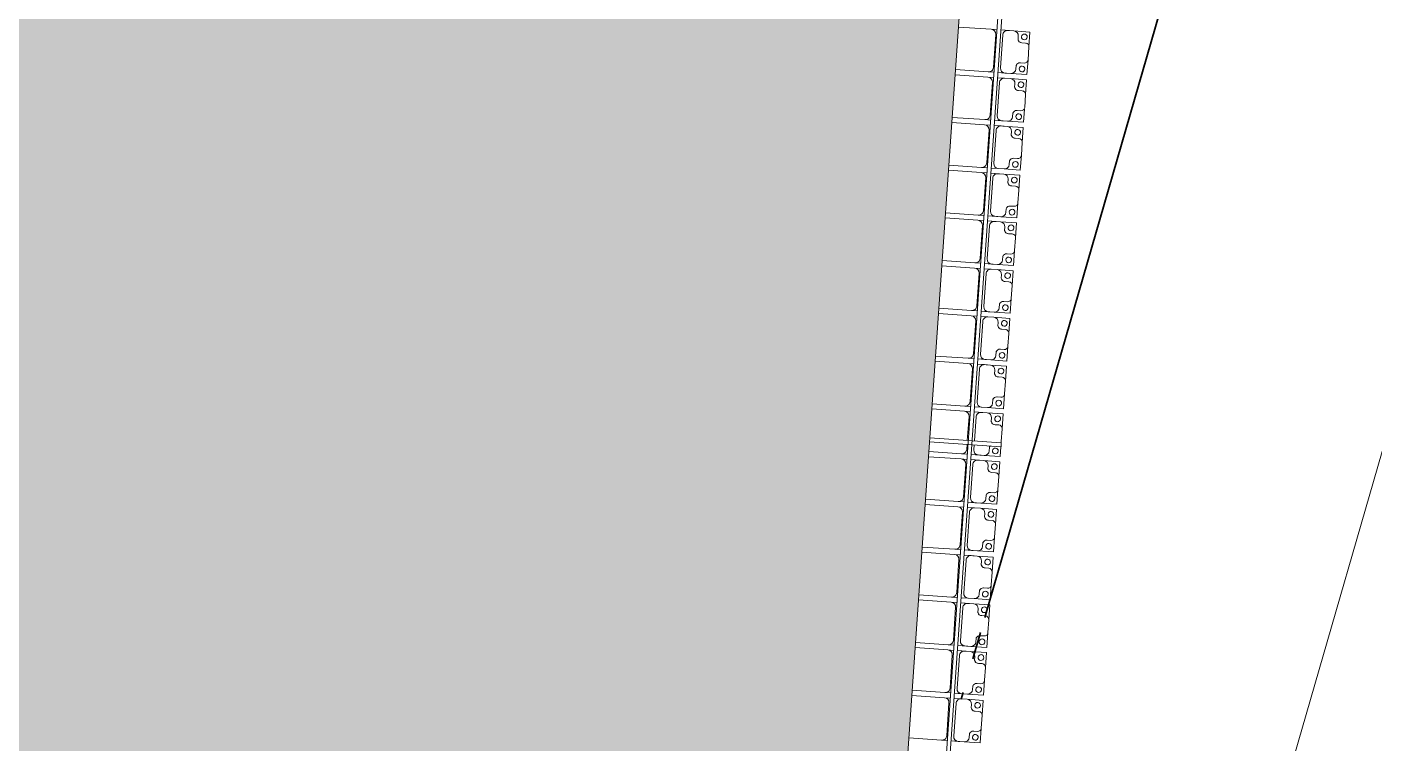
# Model space of a CAD drawing. Header units: millimetres. Extents: x -861324 to 439029, y -308065 to 694685.
# Drawn here: x 110607 to 124682, y 165141 to 172623 of the extents above; entities that cross this region are included whole.
import ezdxf

# ---------------------------------------------------------------- set-up
doc = ezdxf.new("R2010")
doc.units = ezdxf.units.MM
for name, color, linetype, lineweight in [('A-DETL-GENF', 92, 'Continuous', 9), ('A-DETL-THIN', 151, 'Continuous', 9), ('A-GENM', 13, 'Continuous', 9), ('C-TOPO-MAJR', 7, 'Continuous', 35), ('C-TOPO-MINR', 7, 'Continuous', 9), ('S-BEAM', 12, 'Continuous', 9)]:
    doc.layers.add(name, color=color, linetype=linetype, lineweight=lineweight)

# ---------------------------------------------------------------- blocks, each defined once
blk = doc.blocks.new('Dai phaodi lai - DẢI PHAO ĐI LẠI-38152-BỐ TRÍ BÈ PIN HỒ BẢN MÒNG')
at = {"layer": 'A-GENM', "color": 7}
for p, q in [((13277, 748), (13433, 748)), ((13277, 579), (13277, 748)), ((13277, 748), (13277, 579)), ((13433, 748), (13277, 748)), ((13395, 710), (13395, 671)), ((13567, 748), (13433, 748)), ((13567, 748), (13723, 748)), ((13723, 748), (13567, 748)), ((13605, 671), (13605, 710)), ((13605, 671), (13605, 710)), ((13605, 710), (13605, 671)), ((13723, 748), (13723, 579)), ((13723, 579), (13723, 748)), ((13777, 748), (13933, 748)), ((13777, 579), (13777, 748)), ((13777, 748), (13777, 579)), ((13933, 748), (13777, 748)), ((13895, 710), (13895, 671)), ((14067, 748), (13933, 748)), ((14084, 748), (14223, 748)), ((14223, 748), (14084, 748)), ((14105, 671), (14105, 710)), ((14105, 671), (14105, 710)), ((14105, 710), (14105, 671)), ((14223, 748), (14223, 579)), ((14223, 579), (14223, 748)), ((14277, 748), (14433, 748)), ((14277, 579), (14277, 748)), ((14277, 748), (14277, 579)), ((14433, 748), (14277, 748)), ((14395, 710), (14395, 671)), ((14567, 748), (14433, 748)), ((14567, 748), (14723, 748)), ((14723, 748), (14567, 748)), ((14605, 671), (14605, 710)), ((14605, 671), (14605, 710)), ((14605, 710), (14605, 671)), ((14723, 748), (14723, 579)), ((14723, 579), (14723, 748)), ((14777, 748), (14933, 748)), ((14777, 579), (14777, 748)), ((14777, 748), (14777, 579)), ((14933, 748), (14777, 748)), ((14895, 710), (14895, 671)), ((15067, 748), (14933, 748)), ((15067, 748), (15223, 748)), ((15223, 748), (15067, 748)), ((15105, 671), (15105, 710)), ((15105, 671), (15105, 710)), ((15105, 710), (15105, 671)), ((15223, 748), (15223, 579)), ((15223, 579), (15223, 748)), ((15277, 748), (15433, 748)), ((15277, 579), (15277, 748)), ((15277, 748), (15277, 579)), ((15433, 748), (15277, 748)), ((15395, 710), (15395, 671)), ((15567, 748), (15433, 748)), ((15567, 748), (15723, 748)), ((15723, 748), (15567, 748)), ((15605, 671), (15605, 710)), ((15605, 671), (15605, 710)), ((15605, 710), (15605, 671)), ((15723, 748), (15723, 579)), ((15723, 579), (15723, 748)), ((15777, 748), (15933, 748)), ((15777, 579), (15777, 748)), ((15777, 748), (15777, 579)), ((15933, 748), (15777, 748)), ((15895, 710), (15895, 671)), ((16067, 748), (15933, 748)), ((16067, 748), (16223, 748)), ((16223, 748), (16067, 748)), ((16105, 671), (16105, 710)), ((16105, 671), (16105, 710)), ((16105, 710), (16105, 671)), ((16223, 748), (16223, 579)), ((16223, 579), (16223, 748)), ((16277, 748), (16433, 748)), ((16277, 579), (16277, 748)), ((16277, 748), (16277, 579)), ((16433, 748), (16277, 748)), ((16395, 710), (16395, 671)), ((16567, 748), (16433, 748)), ((16567, 748), (16723, 748)), ((16723, 748), (16567, 748)), ((16605, 671), (16605, 710)), ((16605, 671), (16605, 710)), ((16605, 710), (16605, 671)), ((16723, 748), (16723, 579)), ((16723, 579), (16723, 748)), ((16777, 748), (16933, 748)), ((16777, 579), (16777, 748)), ((16777, 748), (16777, 579)), ((16933, 748), (16777, 748)), ((16895, 710), (16895, 671)), ((17067, 748), (16933, 748)), ((17067, 748), (17223, 748)), ((17223, 748), (17067, 748)), ((17105, 671), (17105, 710)), ((17105, 671), (17105, 710)), ((17105, 710), (17105, 671)), ((17223, 748), (17223, 579)), ((17223, 579), (17223, 748)), ((17277, 748), (17433, 748)), ((17277, 579), (17277, 748)), ((17277, 748), (17277, 579)), ((17433, 748), (17277, 748)), ((17395, 710), (17395, 671)), ((17567, 748), (17433, 748)), ((17620, 748), (17723, 748)), ((17723, 748), (17620, 748)), ((17723, 748), (17723, 579)), ((17723, 579), (17723, 748)), ((17777, 748), (17933, 748)), ((17777, 579), (17777, 748)), ((17777, 748), (17777, 579)), ((17933, 748), (17777, 748)), ((17895, 710), (17895, 671)), ((18067, 748), (17933, 748)), ((18067, 748), (18223, 748)), ((18223, 748), (18067, 748)), ((18105, 671), (18105, 710)), ((18105, 671), (18105, 710)), ((18105, 710), (18105, 671)), ((18223, 748), (18223, 579)), ((18223, 579), (18223, 748)), ((18277, 748), (18433, 748)), ((18277, 579), (18277, 748)), ((18277, 748), (18277, 579)), ((18433, 748), (18277, 748)), ((18395, 710), (18395, 671)), ((18567, 748), (18433, 748)), ((18567, 748), (18723, 748)), ((18723, 748), (18567, 748)), ((18605, 671), (18605, 710)), ((18605, 671), (18605, 710)), ((18605, 710), (18605, 671)), ((18723, 748), (18723, 579)), ((18723, 579), (18723, 748)), ((18777, 748), (18933, 748)), ((18777, 579), (18777, 748)), ((18777, 748), (18777, 579)), ((18933, 748), (18777, 748)), ((18895, 710), (18895, 671)), ((19067, 748), (18933, 748)), ((19067, 748), (19223, 748)), ((19223, 748), (19067, 748)), ((19105, 671), (19105, 710)), ((19105, 671), (19105, 710)), ((19105, 710), (19105, 671)), ((19223, 748), (19223, 579)), ((19223, 579), (19223, 748)), ((19277, 748), (19433, 748)), ((19277, 579), (19277, 748)), ((19277, 748), (19277, 579)), ((19433, 748), (19277, 748)), ((19395, 710), (19395, 671)), ((19567, 748), (19433, 748)), ((19567, 748), (19723, 748)), ((19723, 748), (19567, 748)), ((19605, 671), (19605, 710)), ((19605, 671), (19605, 710)), ((19605, 710), (19605, 671)), ((19723, 748), (19723, 579)), ((19723, 579), (19723, 748)), ((19777, 748), (19933, 748)), ((19777, 579), (19777, 748)), ((19777, 748), (19777, 579)), ((19933, 748), (19777, 748)), ((19895, 710), (19895, 671)), ((20067, 748), (19933, 748)), ((20067, 748), (20223, 748)), ((20223, 748), (20067, 748)), ((20105, 671), (20105, 710)), ((20105, 671), (20105, 710)), ((20105, 710), (20105, 671)), ((20223, 748), (20223, 579)), ((20223, 579), (20223, 748)), ((20277, 748), (20433, 748)), ((20277, 579), (20277, 748)), ((20277, 748), (20277, 579)), ((20433, 748), (20277, 748)), ((20395, 710), (20395, 671)), ((20567, 748), (20433, 748)), ((20567, 748), (20723, 748)), ((20723, 748), (20567, 748)), ((20605, 671), (20605, 710)), ((20605, 671), (20605, 710)), ((20605, 710), (20605, 671)), ((20723, 748), (20723, 579)), ((20723, 579), (20723, 748)), ((13277, 579), (13277, 517)), ((13364, 629), (13327, 629)), ((13364, 629), (13327, 629)), ((13327, 629), (13364, 629)), ((13673, 629), (13636, 629)), ((13673, 629), (13636, 629)), ((13636, 629), (13673, 629)), ((13723, 517), (13723, 579)), ((13777, 579), (13777, 517)), ((13864, 629), (13827, 629)), ((13864, 629), (13827, 629)), ((13827, 629), (13864, 629)), ((14173, 629), (14136, 629)), ((14173, 629), (14136, 629)), ((14136, 629), (14173, 629)), ((14223, 517), (14223, 579)), ((14277, 579), (14277, 517)), ((14364, 629), (14327, 629)), ((14364, 629), (14327, 629)), ((14327, 629), (14364, 629)), ((14673, 629), (14636, 629)), ((14673, 629), (14636, 629)), ((14636, 629), (14673, 629)), ((14723, 517), (14723, 579)), ((14777, 579), (14777, 517)), ((14864, 629), (14827, 629)), ((14864, 629), (14827, 629)), ((14827, 629), (14864, 629)), ((15173, 629), (15136, 629)), ((15173, 629), (15136, 629)), ((15136, 629), (15173, 629)), ((15223, 517), (15223, 579)), ((15277, 579), (15277, 517)), ((15364, 629), (15327, 629)), ((15364, 629), (15327, 629)), ((15327, 629), (15364, 629)), ((15673, 629), (15636, 629)), ((15673, 629), (15636, 629)), ((15636, 629), (15673, 629)), ((15723, 517), (15723, 579)), ((15777, 579), (15777, 517)), ((15864, 629), (15827, 629)), ((15864, 629), (15827, 629)), ((15827, 629), (15864, 629)), ((16173, 629), (16136, 629)), ((16173, 629), (16136, 629)), ((16136, 629), (16173, 629)), ((16223, 517), (16223, 579)), ((16277, 579), (16277, 517)), ((16364, 629), (16327, 629)), ((16364, 629), (16327, 629)), ((16327, 629), (16364, 629)), ((16673, 629), (16636, 629)), ((16673, 629), (16636, 629)), ((16636, 629), (16673, 629)), ((16723, 517), (16723, 579)), ((16777, 579), (16777, 517)), ((16864, 629), (16827, 629)), ((16864, 629), (16827, 629)), ((16827, 629), (16864, 629)), ((17173, 629), (17136, 629)), ((17173, 629), (17136, 629)), ((17136, 629), (17173, 629)), ((17223, 517), (17223, 579)), ((17277, 579), (17277, 517)), ((17364, 629), (17327, 629)), ((17364, 629), (17327, 629)), ((17327, 629), (17364, 629)), ((17673, 629), (17636, 629)), ((17673, 629), (17636, 629)), ((17636, 629), (17673, 629)), ((17723, 517), (17723, 579)), ((17777, 579), (17777, 517)), ((17864, 629), (17827, 629)), ((17864, 629), (17827, 629)), ((17827, 629), (17864, 629)), ((18173, 629), (18136, 629)), ((18173, 629), (18136, 629)), ((18136, 629), (18173, 629)), ((18223, 517), (18223, 579)), ((18277, 579), (18277, 517)), ((18364, 629), (18327, 629)), ((18364, 629), (18327, 629)), ((18327, 629), (18364, 629)), ((18673, 629), (18636, 629)), ((18673, 629), (18636, 629)), ((18636, 629), (18673, 629)), ((18723, 517), (18723, 579)), ((18777, 579), (18777, 517)), ((18864, 629), (18827, 629)), ((18864, 629), (18827, 629)), ((18827, 629), (18864, 629)), ((19173, 629), (19136, 629)), ((19173, 629), (19136, 629)), ((19136, 629), (19173, 629)), ((19223, 517), (19223, 579)), ((19277, 579), (19277, 517)), ((19364, 629), (19327, 629)), ((19364, 629), (19327, 629)), ((19327, 629), (19364, 629)), ((19673, 629), (19636, 629)), ((19673, 629), (19636, 629)), ((19636, 629), (19673, 629)), ((19723, 517), (19723, 579)), ((19777, 579), (19777, 517)), ((19864, 629), (19827, 629)), ((19864, 629), (19827, 629)), ((19827, 629), (19864, 629)), ((20173, 629), (20136, 629)), ((20173, 629), (20136, 629)), ((20136, 629), (20173, 629)), ((20223, 517), (20223, 579)), ((20277, 579), (20277, 517)), ((20364, 629), (20327, 629)), ((20364, 629), (20327, 629)), ((20327, 629), (20364, 629)), ((20673, 629), (20636, 629)), ((20673, 629), (20636, 629)), ((20636, 629), (20673, 629)), ((20723, 517), (20723, 579)), ((13277, 443), (13277, 517)), ((13327, 467), (13673, 467)), ((13723, 517), (13723, 443)), ((13777, 443), (13777, 517)), ((13827, 467), (14173, 467)), ((14223, 517), (14223, 443)), ((14277, 443), (14277, 517)), ((14327, 467), (14673, 467)), ((14723, 517), (14723, 443)), ((14777, 443), (14777, 517)), ((14827, 467), (15173, 467)), ((15223, 517), (15223, 443)), ((15277, 443), (15277, 517)), ((15327, 467), (15673, 467)), ((15723, 517), (15723, 443)), ((15777, 443), (15777, 517)), ((15827, 467), (16173, 467)), ((16223, 517), (16223, 443)), ((16277, 443), (16277, 517)), ((16327, 467), (16673, 467)), ((16723, 517), (16723, 443)), ((16777, 443), (16777, 517)), ((16827, 467), (17173, 467)), ((17223, 517), (17223, 443)), ((17277, 443), (17277, 517)), ((17327, 467), (17580, 467)), ((17620, 467), (17673, 467)), ((17723, 517), (17723, 443)), ((17777, 443), (17777, 517)), ((17827, 467), (18173, 467)), ((18223, 517), (18223, 443)), ((18277, 443), (18277, 517)), ((18327, 467), (18673, 467)), ((18723, 517), (18723, 443)), ((18777, 443), (18777, 517)), ((18827, 467), (19173, 467)), ((19223, 517), (19223, 443)), ((19277, 443), (19277, 517)), ((19327, 467), (19673, 467)), ((19723, 517), (19723, 443)), ((19777, 443), (19777, 517)), ((19827, 467), (20173, 467)), ((20223, 517), (20223, 443)), ((20277, 443), (20277, 517)), ((20327, 467), (20673, 467)), ((20723, 517), (20723, 443)), ((13277, 343), (13277, 403)), ((13277, 343), (13277, 0)), ((13673, 393), (13327, 393)), ((13723, 403), (13723, 343)), ((13723, 0), (13723, 343)), ((13777, 343), (13777, 403)), ((13777, 343), (13777, 0)), ((14173, 393), (13827, 393)), ((14223, 403), (14223, 343)), ((14223, 0), (14223, 343)), ((14277, 343), (14277, 403)), ((14277, 343), (14277, 0)), ((14673, 393), (14327, 393)), ((14723, 403), (14723, 343)), ((14723, 0), (14723, 343)), ((14777, 343), (14777, 403)), ((14777, 343), (14777, 0)), ((15173, 393), (14827, 393)), ((15223, 403), (15223, 343)), ((15223, 0), (15223, 343)), ((15277, 343), (15277, 403)), ((15277, 343), (15277, 0)), ((15673, 393), (15327, 393)), ((15723, 403), (15723, 343)), ((15723, 0), (15723, 343)), ((15777, 343), (15777, 403)), ((15777, 343), (15777, 0)), ((16173, 393), (15827, 393)), ((16223, 403), (16223, 343)), ((16223, 0), (16223, 343)), ((16277, 343), (16277, 403)), ((16277, 343), (16277, 0)), ((16673, 393), (16327, 393)), ((16723, 403), (16723, 343)), ((16723, 0), (16723, 343)), ((16777, 343), (16777, 403)), ((16777, 343), (16777, 0)), ((17173, 393), (16827, 393)), ((17223, 403), (17223, 343)), ((17223, 0), (17223, 343)), ((17277, 343), (17277, 403)), ((17277, 343), (17277, 0)), ((17580, 393), (17327, 393)), ((17673, 393), (17620, 393)), ((17723, 403), (17723, 343)), ((17723, 0), (17723, 343)), ((17777, 343), (17777, 403)), ((17777, 343), (17777, 0)), ((18173, 393), (17827, 393)), ((18223, 403), (18223, 343)), ((18223, 0), (18223, 343)), ((18277, 343), (18277, 403)), ((18277, 343), (18277, 0)), ((18673, 393), (18327, 393)), ((18723, 403), (18723, 343)), ((18723, 0), (18723, 343)), ((18777, 343), (18777, 403)), ((18777, 343), (18777, 0)), ((19173, 393), (18827, 393)), ((19223, 403), (19223, 343)), ((19223, 0), (19223, 343)), ((19277, 343), (19277, 403)), ((19277, 343), (19277, 0)), ((19673, 393), (19327, 393)), ((19723, 403), (19723, 343)), ((19723, 0), (19723, 343)), ((19777, 343), (19777, 403)), ((19777, 343), (19777, 0)), ((20173, 393), (19827, 393)), ((20223, 403), (20223, 343)), ((20223, 0), (20223, 343)), ((20277, 343), (20277, 403)), ((20277, 343), (20277, 0)), ((20673, 393), (20327, 393)), ((20723, 403), (20723, 343)), ((20723, 0), (20723, 343))]:
    blk.add_line(p, q, dxfattribs=at)
at = {"layer": 'A-GENM', "color": 9}
for p, q in [((13605, 710), (13605, 671)), ((14105, 710), (14105, 671)), ((14605, 710), (14605, 671)), ((15105, 710), (15105, 671)), ((15605, 710), (15605, 671)), ((16105, 710), (16105, 671)), ((16605, 710), (16605, 671)), ((17105, 710), (17105, 671)), ((18105, 710), (18105, 671)), ((18605, 710), (18605, 671)), ((19105, 710), (19105, 671)), ((19605, 710), (19605, 671)), ((20105, 710), (20105, 671)), ((20605, 710), (20605, 671)), ((13277, 443), (13277, 579)), ((13327, 629), (13364, 629)), ((13636, 629), (13673, 629)), ((13723, 579), (13723, 443)), ((13777, 443), (13777, 579)), ((13827, 629), (13864, 629)), ((14136, 629), (14173, 629)), ((14223, 579), (14223, 443)), ((14277, 443), (14277, 579)), ((14327, 629), (14364, 629)), ((14636, 629), (14673, 629)), ((14723, 579), (14723, 443)), ((14777, 443), (14777, 579)), ((14827, 629), (14864, 629)), ((15136, 629), (15173, 629)), ((15223, 579), (15223, 443)), ((15277, 443), (15277, 579)), ((15327, 629), (15364, 629)), ((15636, 629), (15673, 629)), ((15723, 579), (15723, 443)), ((15777, 443), (15777, 579)), ((15827, 629), (15864, 629)), ((16136, 629), (16173, 629)), ((16223, 579), (16223, 443)), ((16277, 443), (16277, 579)), ((16327, 629), (16364, 629)), ((16636, 629), (16673, 629)), ((16723, 579), (16723, 443)), ((16777, 443), (16777, 579)), ((16827, 629), (16864, 629)), ((17136, 629), (17173, 629)), ((17223, 579), (17223, 443)), ((17277, 443), (17277, 579)), ((17327, 629), (17364, 629)), ((17636, 629), (17673, 629)), ((17723, 579), (17723, 443)), ((17777, 443), (17777, 579)), ((17827, 629), (17864, 629)), ((18136, 629), (18173, 629)), ((18223, 579), (18223, 443)), ((18277, 443), (18277, 579)), ((18327, 629), (18364, 629)), ((18636, 629), (18673, 629)), ((18723, 579), (18723, 443)), ((18777, 443), (18777, 579)), ((18827, 629), (18864, 629)), ((19136, 629), (19173, 629)), ((19223, 579), (19223, 443)), ((19277, 443), (19277, 579)), ((19327, 629), (19364, 629)), ((19636, 629), (19673, 629)), ((19723, 579), (19723, 443)), ((19777, 443), (19777, 579)), ((19827, 629), (19864, 629)), ((20136, 629), (20173, 629)), ((20223, 579), (20223, 443)), ((20277, 443), (20277, 579)), ((20327, 629), (20364, 629)), ((20636, 629), (20673, 629)), ((20723, 579), (20723, 443)), ((13277, 343), (13277, 403)), ((13723, 403), (13723, 343)), ((13777, 343), (13777, 403)), ((14223, 403), (14223, 343)), ((14277, 343), (14277, 403)), ((14723, 403), (14723, 343)), ((14777, 343), (14777, 403)), ((15223, 403), (15223, 343)), ((15277, 343), (15277, 403)), ((15723, 403), (15723, 343)), ((15777, 343), (15777, 403)), ((16223, 403), (16223, 343)), ((16277, 343), (16277, 403)), ((16723, 403), (16723, 343)), ((16777, 343), (16777, 403)), ((17223, 403), (17223, 343)), ((17277, 343), (17277, 403)), ((17723, 403), (17723, 343)), ((17777, 343), (17777, 403)), ((18223, 403), (18223, 343)), ((18277, 343), (18277, 403)), ((18723, 403), (18723, 343)), ((18777, 343), (18777, 403)), ((19223, 403), (19223, 343)), ((19277, 343), (19277, 403)), ((19723, 403), (19723, 343)), ((19777, 343), (19777, 403)), ((20223, 403), (20223, 343)), ((20277, 343), (20277, 403)), ((20723, 403), (20723, 343))]:
    blk.add_line(p, q, dxfattribs=at)
at = {"layer": 'A-GENM', "color": 7}
for centre, radius, start, end in [((13332, 693), 30, 90, 270), ((13332, 693), 30, 90, 270), ((13332, 693), 30, 270, 90), ((13332, 693), 30, 270, 90), ((13433, 710), 38, 90, 180), ((13433, 710), 38, 135, 165), ((13433, 710), 38, 135, 165), ((13567, 710), 38, 360, 90), ((13567, 710), 38, 0, 45), ((13567, 710), 38, 0, 45), ((13668, 693), 30, 90, 270), ((13668, 693), 30, 90, 270), ((13668, 693), 30, 270, 90), ((13668, 693), 30, 270, 90), ((13832, 693), 30, 90, 270), ((13832, 693), 30, 90, 270), ((13832, 693), 30, 270, 90), ((13832, 693), 30, 270, 90), ((13933, 710), 38, 90, 180), ((13933, 710), 38, 135, 165), ((13933, 710), 38, 135, 165), ((14067, 710), 38, 360, 90), ((14067, 710), 38, 0, 45), ((14067, 710), 38, 0, 45), ((14168, 693), 30, 90, 270), ((14168, 693), 30, 90, 270), ((14168, 693), 30, 270, 90), ((14168, 693), 30, 270, 90), ((14332, 693), 30, 90, 270), ((14332, 693), 30, 90, 270), ((14332, 693), 30, 270, 90), ((14332, 693), 30, 270, 90), ((14433, 710), 38, 90, 180), ((14433, 710), 38, 135, 165), ((14433, 710), 38, 135, 165), ((14567, 710), 38, 360, 90), ((14567, 710), 38, 0, 45), ((14567, 710), 38, 0, 45), ((14668, 693), 30, 90, 270), ((14668, 693), 30, 90, 270), ((14668, 693), 30, 270, 90), ((14668, 693), 30, 270, 90), ((14832, 693), 30, 90, 270), ((14832, 693), 30, 90, 270), ((14832, 693), 30, 270, 90), ((14832, 693), 30, 270, 90), ((14933, 710), 38, 90, 180), ((14933, 710), 38, 135, 165), ((14933, 710), 38, 135, 165), ((15067, 710), 38, 360, 90), ((15067, 710), 38, 0, 45), ((15067, 710), 38, 0, 45), ((15168, 693), 30, 90, 270), ((15168, 693), 30, 90, 270), ((15168, 693), 30, 270, 90), ((15168, 693), 30, 270, 90), ((15332, 693), 30, 90, 270), ((15332, 693), 30, 90, 270), ((15332, 693), 30, 270, 90), ((15332, 693), 30, 270, 90), ((15433, 710), 38, 90, 180), ((15433, 710), 38, 135, 165), ((15433, 710), 38, 135, 165), ((15567, 710), 38, 360, 90), ((15567, 710), 38, 0, 45), ((15567, 710), 38, 0, 45), ((15668, 693), 30, 90, 270), ((15668, 693), 30, 90, 270), ((15668, 693), 30, 270, 90), ((15668, 693), 30, 270, 90), ((15832, 693), 30, 90, 270), ((15832, 693), 30, 90, 270), ((15832, 693), 30, 270, 90), ((15832, 693), 30, 270, 90), ((15933, 710), 38, 90, 180), ((15933, 710), 38, 135, 165), ((15933, 710), 38, 135, 165), ((16067, 710), 38, 360, 90), ((16067, 710), 38, 0, 45), ((16067, 710), 38, 0, 45), ((16168, 693), 30, 90, 270), ((16168, 693), 30, 90, 270), ((16168, 693), 30, 270, 90), ((16168, 693), 30, 270, 90), ((16332, 693), 30, 90, 270), ((16332, 693), 30, 90, 270), ((16332, 693), 30, 270, 90), ((16332, 693), 30, 270, 90), ((16433, 710), 38, 90, 180), ((16433, 710), 38, 135, 165), ((16433, 710), 38, 135, 165), ((16567, 710), 38, 360, 90), ((16567, 710), 38, 0, 45), ((16567, 710), 38, 0, 45), ((16668, 693), 30, 90, 270), ((16668, 693), 30, 90, 270), ((16668, 693), 30, 270, 90), ((16668, 693), 30, 270, 90), ((16832, 693), 30, 90, 270), ((16832, 693), 30, 90, 270), ((16832, 693), 30, 270, 90), ((16832, 693), 30, 270, 90), ((16933, 710), 38, 90, 180), ((16933, 710), 38, 135, 165), ((16933, 710), 38, 135, 165), ((17067, 710), 38, 360, 90), ((17067, 710), 38, 0, 45), ((17067, 710), 38, 0, 45), ((17168, 693), 30, 90, 270), ((17168, 693), 30, 90, 270), ((17168, 693), 30, 270, 90), ((17168, 693), 30, 270, 90), ((17332, 693), 30, 90, 270), ((17332, 693), 30, 90, 270), ((17332, 693), 30, 270, 90), ((17332, 693), 30, 270, 90), ((17433, 710), 38, 90, 180), ((17433, 710), 38, 135, 165), ((17433, 710), 38, 135, 165), ((17567, 710), 38, 75, 90), ((17668, 693), 30, 90, 270), ((17668, 693), 30, 90, 270), ((17668, 693), 30, 270, 90), ((17668, 693), 30, 270, 90), ((17832, 693), 30, 90, 270), ((17832, 693), 30, 90, 270), ((17832, 693), 30, 270, 90), ((17832, 693), 30, 270, 90), ((17933, 710), 38, 90, 180), ((17933, 710), 38, 135, 165), ((17933, 710), 38, 135, 165), ((18067, 710), 38, 360, 90), ((18067, 710), 38, 0, 45), ((18067, 710), 38, 0, 45), ((18168, 693), 30, 90, 270), ((18168, 693), 30, 90, 270), ((18168, 693), 30, 270, 90), ((18168, 693), 30, 270, 90), ((18332, 693), 30, 90, 270), ((18332, 693), 30, 90, 270), ((18332, 693), 30, 270, 90), ((18332, 693), 30, 270, 90), ((18433, 710), 38, 90, 180), ((18433, 710), 38, 135, 165), ((18433, 710), 38, 135, 165), ((18567, 710), 38, 360, 90), ((18567, 710), 38, 0, 45), ((18567, 710), 38, 0, 45), ((18668, 693), 30, 90, 270), ((18668, 693), 30, 90, 270), ((18668, 693), 30, 270, 90), ((18668, 693), 30, 270, 90), ((18832, 693), 30, 90, 270), ((18832, 693), 30, 90, 270), ((18832, 693), 30, 270, 90), ((18832, 693), 30, 270, 90), ((18933, 710), 38, 90, 180), ((18933, 710), 38, 135, 165), ((18933, 710), 38, 135, 165), ((19067, 710), 38, 360, 90), ((19067, 710), 38, 0, 45), ((19067, 710), 38, 0, 45), ((19168, 693), 30, 90, 270), ((19168, 693), 30, 90, 270), ((19168, 693), 30, 270, 90), ((19168, 693), 30, 270, 90), ((19332, 693), 30, 90, 270), ((19332, 693), 30, 90, 270), ((19332, 693), 30, 270, 90), ((19332, 693), 30, 270, 90), ((19433, 710), 38, 90, 180), ((19433, 710), 38, 135, 165), ((19433, 710), 38, 135, 165), ((19567, 710), 38, 360, 90), ((19567, 710), 38, 0, 45), ((19567, 710), 38, 0, 45), ((19668, 693), 30, 90, 270), ((19668, 693), 30, 90, 270), ((19668, 693), 30, 270, 90), ((19668, 693), 30, 270, 90), ((19832, 693), 30, 90, 270), ((19832, 693), 30, 90, 270), ((19832, 693), 30, 270, 90), ((19832, 693), 30, 270, 90), ((19933, 710), 38, 90, 180), ((19933, 710), 38, 135, 165), ((19933, 710), 38, 135, 165), ((20067, 710), 38, 360, 90), ((20067, 710), 38, 0, 45), ((20067, 710), 38, 0, 45), ((20168, 693), 30, 90, 270), ((20168, 693), 30, 90, 270), ((20168, 693), 30, 270, 90), ((20168, 693), 30, 270, 90), ((20332, 693), 30, 90, 270), ((20332, 693), 30, 90, 270), ((20332, 693), 30, 270, 90), ((20332, 693), 30, 270, 90), ((20433, 710), 38, 90, 180), ((20433, 710), 38, 135, 165), ((20433, 710), 38, 135, 165), ((20567, 710), 38, 360, 90), ((20567, 710), 38, 0, 45), ((20567, 710), 38, 0, 45), ((20668, 693), 30, 90, 270), ((20668, 693), 30, 90, 270), ((20668, 693), 30, 270, 90), ((20668, 693), 30, 270, 90), ((13327, 579), 50, 90, 180), ((13327, 579), 50, 90, 180), ((13327, 579), 50, 90, 180), ((13355, 668), 40, 283.1885, 3.5081), ((13355, 668), 40, 283.1885, 296.5751), ((13355, 668), 40, 283.1885, 296.5751), ((13355, 668), 40, 309.9617, 3.5081), ((13355, 668), 40, 309.9617, 3.5081), ((13645, 668), 40, 176.4919, 256.8115), ((13645, 668), 40, 176.4919, 216.6517), ((13645, 668), 40, 176.4919, 216.6517), ((13645, 668), 40, 243.4249, 256.8115), ((13645, 668), 40, 243.4249, 256.8115), ((13673, 579), 50, 0, 90), ((13673, 579), 50, 0, 90), ((13673, 579), 50, 0, 90), ((13827, 579), 50, 90, 180), ((13827, 579), 50, 90, 180), ((13827, 579), 50, 90, 180), ((13855, 668), 40, 283.1885, 3.5081), ((13855, 668), 40, 283.1885, 296.5751), ((13855, 668), 40, 283.1885, 296.5751), ((13855, 668), 40, 309.9617, 3.5081), ((13855, 668), 40, 309.9617, 3.5081), ((14145, 668), 40, 176.4919, 256.8115), ((14145, 668), 40, 176.4919, 216.6517), ((14145, 668), 40, 176.4919, 216.6517), ((14145, 668), 40, 243.4249, 256.8115), ((14145, 668), 40, 243.4249, 256.8115), ((14173, 579), 50, 0, 90), ((14173, 579), 50, 0, 90), ((14173, 579), 50, 0, 90), ((14327, 579), 50, 90, 180), ((14327, 579), 50, 90, 180), ((14327, 579), 50, 90, 180), ((14355, 668), 40, 283.1885, 3.5081), ((14355, 668), 40, 283.1885, 296.5751), ((14355, 668), 40, 283.1885, 296.5751), ((14355, 668), 40, 309.9617, 3.5081), ((14355, 668), 40, 309.9617, 3.5081), ((14645, 668), 40, 176.4919, 256.8115), ((14645, 668), 40, 176.4919, 216.6517), ((14645, 668), 40, 176.4919, 216.6517), ((14645, 668), 40, 243.4249, 256.8115), ((14645, 668), 40, 243.4249, 256.8115), ((14673, 579), 50, 0, 90), ((14673, 579), 50, 0, 90), ((14673, 579), 50, 0, 90), ((14827, 579), 50, 90, 180), ((14827, 579), 50, 90, 180), ((14827, 579), 50, 90, 180), ((14855, 668), 40, 283.1885, 3.5081), ((14855, 668), 40, 283.1885, 296.5751), ((14855, 668), 40, 283.1885, 296.5751), ((14855, 668), 40, 309.9617, 3.5081), ((14855, 668), 40, 309.9617, 3.5081), ((15145, 668), 40, 176.4919, 256.8115), ((15145, 668), 40, 176.4919, 216.6517), ((15145, 668), 40, 176.4919, 216.6517), ((15145, 668), 40, 243.4249, 256.8115), ((15145, 668), 40, 243.4249, 256.8115), ((15173, 579), 50, 0, 90), ((15173, 579), 50, 0, 90), ((15173, 579), 50, 0, 90), ((15327, 579), 50, 90, 180), ((15327, 579), 50, 90, 180), ((15327, 579), 50, 90, 180), ((15355, 668), 40, 283.1885, 3.5081), ((15355, 668), 40, 283.1885, 296.5751), ((15355, 668), 40, 283.1885, 296.5751), ((15355, 668), 40, 309.9617, 3.5081), ((15355, 668), 40, 309.9617, 3.5081), ((15645, 668), 40, 176.4919, 256.8115), ((15645, 668), 40, 176.4919, 216.6517), ((15645, 668), 40, 176.4919, 216.6517), ((15645, 668), 40, 243.4249, 256.8115), ((15645, 668), 40, 243.4249, 256.8115), ((15673, 579), 50, 0, 90), ((15673, 579), 50, 0, 90), ((15673, 579), 50, 0, 90), ((15827, 579), 50, 90, 180), ((15827, 579), 50, 90, 180), ((15827, 579), 50, 90, 180), ((15855, 668), 40, 283.1885, 3.5081), ((15855, 668), 40, 283.1885, 296.5751), ((15855, 668), 40, 283.1885, 296.5751), ((15855, 668), 40, 309.9617, 3.5081), ((15855, 668), 40, 309.9617, 3.5081), ((16145, 668), 40, 176.4919, 256.8115), ((16145, 668), 40, 176.4919, 216.6517), ((16145, 668), 40, 176.4919, 216.6517), ((16145, 668), 40, 243.4249, 256.8115), ((16145, 668), 40, 243.4249, 256.8115), ((16173, 579), 50, 0, 90), ((16173, 579), 50, 0, 90), ((16173, 579), 50, 0, 90), ((16327, 579), 50, 90, 180), ((16327, 579), 50, 90, 180), ((16327, 579), 50, 90, 180), ((16355, 668), 40, 283.1885, 3.5081), ((16355, 668), 40, 283.1885, 296.5751), ((16355, 668), 40, 283.1885, 296.5751), ((16355, 668), 40, 309.9617, 3.5081), ((16355, 668), 40, 309.9617, 3.5081), ((16645, 668), 40, 176.4919, 256.8115), ((16645, 668), 40, 176.4919, 216.6517), ((16645, 668), 40, 176.4919, 216.6517), ((16645, 668), 40, 243.4249, 256.8115), ((16645, 668), 40, 243.4249, 256.8115), ((16673, 579), 50, 0, 90), ((16673, 579), 50, 0, 90), ((16673, 579), 50, 0, 90), ((16827, 579), 50, 90, 180), ((16827, 579), 50, 90, 180), ((16827, 579), 50, 90, 180), ((16855, 668), 40, 283.1885, 3.5081), ((16855, 668), 40, 283.1885, 296.5751), ((16855, 668), 40, 283.1885, 296.5751), ((16855, 668), 40, 309.9617, 3.5081), ((16855, 668), 40, 309.9617, 3.5081), ((17145, 668), 40, 176.4919, 256.8115), ((17145, 668), 40, 176.4919, 216.6517), ((17145, 668), 40, 176.4919, 216.6517), ((17145, 668), 40, 243.4249, 256.8115), ((17145, 668), 40, 243.4249, 256.8115), ((17173, 579), 50, 0, 90), ((17173, 579), 50, 0, 90), ((17173, 579), 50, 0, 90), ((17327, 579), 50, 90, 180), ((17327, 579), 50, 90, 180), ((17327, 579), 50, 90, 180), ((17355, 668), 40, 283.1885, 3.5081), ((17355, 668), 40, 283.1885, 296.5751), ((17355, 668), 40, 283.1885, 296.5751), ((17355, 668), 40, 309.9617, 3.5081), ((17355, 668), 40, 309.9617, 3.5081), ((17645, 668), 40, 230.0383, 256.8115), ((17645, 668), 40, 243.4249, 256.8115), ((17645, 668), 40, 243.4249, 256.8115), ((17673, 579), 50, 0, 90), ((17673, 579), 50, 0, 90), ((17673, 579), 50, 0, 90), ((17827, 579), 50, 90, 180), ((17827, 579), 50, 90, 180), ((17827, 579), 50, 90, 180), ((17855, 668), 40, 283.1885, 3.5081), ((17855, 668), 40, 283.1885, 296.5751), ((17855, 668), 40, 283.1885, 296.5751), ((17855, 668), 40, 309.9617, 3.5081), ((17855, 668), 40, 309.9617, 3.5081), ((18145, 668), 40, 176.4919, 256.8115), ((18145, 668), 40, 176.4919, 216.6517), ((18145, 668), 40, 176.4919, 216.6517), ((18145, 668), 40, 243.4249, 256.8115), ((18145, 668), 40, 243.4249, 256.8115), ((18173, 579), 50, 0, 90), ((18173, 579), 50, 0, 90), ((18173, 579), 50, 0, 90), ((18327, 579), 50, 90, 180), ((18327, 579), 50, 90, 180), ((18327, 579), 50, 90, 180), ((18355, 668), 40, 283.1885, 3.5081), ((18355, 668), 40, 283.1885, 296.5751), ((18355, 668), 40, 283.1885, 296.5751), ((18355, 668), 40, 309.9617, 3.5081), ((18355, 668), 40, 309.9617, 3.5081), ((18645, 668), 40, 176.4919, 256.8115), ((18645, 668), 40, 176.4919, 216.6517), ((18645, 668), 40, 176.4919, 216.6517), ((18645, 668), 40, 243.4249, 256.8115), ((18645, 668), 40, 243.4249, 256.8115), ((18673, 579), 50, 0, 90), ((18673, 579), 50, 0, 90), ((18673, 579), 50, 0, 90), ((18827, 579), 50, 90, 180), ((18827, 579), 50, 90, 180), ((18827, 579), 50, 90, 180), ((18855, 668), 40, 283.1885, 3.5081), ((18855, 668), 40, 283.1885, 296.5751), ((18855, 668), 40, 283.1885, 296.5751), ((18855, 668), 40, 309.9617, 3.5081), ((18855, 668), 40, 309.9617, 3.5081), ((19145, 668), 40, 176.4919, 256.8115), ((19145, 668), 40, 176.4919, 216.6517), ((19145, 668), 40, 176.4919, 216.6517), ((19145, 668), 40, 243.4249, 256.8115), ((19145, 668), 40, 243.4249, 256.8115), ((19173, 579), 50, 0, 90), ((19173, 579), 50, 0, 90), ((19173, 579), 50, 0, 90), ((19327, 579), 50, 90, 180), ((19327, 579), 50, 90, 180), ((19327, 579), 50, 90, 180), ((19355, 668), 40, 283.1885, 3.5081), ((19355, 668), 40, 283.1885, 296.5751), ((19355, 668), 40, 283.1885, 296.5751), ((19355, 668), 40, 309.9617, 3.5081), ((19355, 668), 40, 309.9617, 3.5081), ((19645, 668), 40, 176.4919, 256.8115), ((19645, 668), 40, 176.4919, 216.6517), ((19645, 668), 40, 176.4919, 216.6517), ((19645, 668), 40, 243.4249, 256.8115), ((19645, 668), 40, 243.4249, 256.8115), ((19673, 579), 50, 0, 90), ((19673, 579), 50, 0, 90), ((19673, 579), 50, 0, 90), ((19827, 579), 50, 90, 180), ((19827, 579), 50, 90, 180), ((19827, 579), 50, 90, 180), ((19855, 668), 40, 283.1885, 3.5081), ((19855, 668), 40, 283.1885, 296.5751), ((19855, 668), 40, 283.1885, 296.5751), ((19855, 668), 40, 309.9617, 3.5081), ((19855, 668), 40, 309.9617, 3.5081), ((20145, 668), 40, 176.4919, 256.8115), ((20145, 668), 40, 176.4919, 216.6517), ((20145, 668), 40, 176.4919, 216.6517), ((20145, 668), 40, 243.4249, 256.8115), ((20145, 668), 40, 243.4249, 256.8115), ((20173, 579), 50, 0, 90), ((20173, 579), 50, 0, 90), ((20173, 579), 50, 0, 90), ((20327, 579), 50, 90, 180), ((20327, 579), 50, 90, 180), ((20327, 579), 50, 90, 180), ((20355, 668), 40, 283.1885, 3.5081), ((20355, 668), 40, 283.1885, 296.5751), ((20355, 668), 40, 283.1885, 296.5751), ((20355, 668), 40, 309.9617, 3.5081), ((20355, 668), 40, 309.9617, 3.5081), ((20645, 668), 40, 176.4919, 256.8115), ((20645, 668), 40, 176.4919, 216.6517), ((20645, 668), 40, 176.4919, 216.6517), ((20645, 668), 40, 243.4249, 256.8115), ((20645, 668), 40, 243.4249, 256.8115), ((20673, 579), 50, 0, 90), ((20673, 579), 50, 0, 90), ((20673, 579), 50, 0, 90), ((13327, 517), 50, 180, 270), ((13673, 517), 50, 270, 0), ((13827, 517), 50, 180, 270), ((14173, 517), 50, 270, 0), ((14327, 517), 50, 180, 270), ((14673, 517), 50, 270, 0), ((14827, 517), 50, 180, 270), ((15173, 517), 50, 270, 0), ((15327, 517), 50, 180, 270), ((15673, 517), 50, 270, 0), ((15827, 517), 50, 180, 270), ((16173, 517), 50, 270, 0), ((16327, 517), 50, 180, 270), ((16673, 517), 50, 270, 0), ((16827, 517), 50, 180, 270), ((17173, 517), 50, 270, 0), ((17327, 517), 50, 180, 270), ((17673, 517), 50, 270, 0), ((17827, 517), 50, 180, 270), ((18173, 517), 50, 270, 0), ((18327, 517), 50, 180, 270), ((18673, 517), 50, 270, 0), ((18827, 517), 50, 180, 270), ((19173, 517), 50, 270, 0), ((19327, 517), 50, 180, 270), ((19673, 517), 50, 270, 0), ((19827, 517), 50, 180, 270), ((20173, 517), 50, 270, 0), ((20327, 517), 50, 180, 270), ((20673, 517), 50, 270, 0), ((13327, 343), 50, 90, 180), ((13673, 343), 50, 360, 90), ((13827, 343), 50, 90, 180), ((14173, 343), 50, 360, 90), ((14327, 343), 50, 90, 180), ((14673, 343), 50, 360, 90), ((14827, 343), 50, 90, 180), ((15173, 343), 50, 360, 90), ((15327, 343), 50, 90, 180), ((15673, 343), 50, 360, 90), ((15827, 343), 50, 90, 180), ((16173, 343), 50, 360, 90), ((16327, 343), 50, 90, 180), ((16673, 343), 50, 360, 90), ((16827, 343), 50, 90, 180), ((17173, 343), 50, 360, 90), ((17327, 343), 50, 90, 180), ((17673, 343), 50, 360, 90), ((17827, 343), 50, 90, 180), ((18173, 343), 50, 360, 90), ((18327, 343), 50, 90, 180), ((18673, 343), 50, 360, 90), ((18827, 343), 50, 90, 180), ((19173, 343), 50, 360, 90), ((19327, 343), 50, 90, 180), ((19673, 343), 50, 360, 90), ((19827, 343), 50, 90, 180), ((20173, 343), 50, 360, 90), ((20327, 343), 50, 90, 180), ((20673, 343), 50, 360, 90)]:
    blk.add_arc(centre, radius, start, end, dxfattribs=at)
at = {"layer": 'A-GENM', "color": 9}
for centre, radius, start, end in [((13433, 710), 38, 135, 165), ((13567, 710), 38, 0, 45), ((13933, 710), 38, 135, 165), ((14067, 710), 38, 0, 45), ((14433, 710), 38, 135, 165), ((14567, 710), 38, 0, 45), ((14933, 710), 38, 135, 165), ((15067, 710), 38, 0, 45), ((15433, 710), 38, 135, 165), ((15567, 710), 38, 0, 45), ((15933, 710), 38, 135, 165), ((16067, 710), 38, 0, 45), ((16433, 710), 38, 135, 165), ((16567, 710), 38, 0, 45), ((16933, 710), 38, 135, 165), ((17067, 710), 38, 0, 45), ((17433, 710), 38, 135, 165), ((17933, 710), 38, 135, 165), ((18067, 710), 38, 0, 45), ((18433, 710), 38, 135, 165), ((18567, 710), 38, 0, 45), ((18933, 710), 38, 135, 165), ((19067, 710), 38, 0, 45), ((19433, 710), 38, 135, 165), ((19567, 710), 38, 0, 45), ((19933, 710), 38, 135, 165), ((20067, 710), 38, 0, 45), ((20433, 710), 38, 135, 165), ((20567, 710), 38, 0, 45), ((13327, 579), 50, 90, 180), ((13355, 668), 40, 283.1885, 296.5751), ((13355, 668), 40, 309.9617, 3.5081), ((13645, 668), 40, 176.4919, 216.6517), ((13645, 668), 40, 243.4249, 256.8115), ((13673, 579), 50, 0, 90), ((13827, 579), 50, 90, 180), ((13855, 668), 40, 283.1885, 296.5751), ((13855, 668), 40, 309.9617, 3.5081), ((14145, 668), 40, 176.4919, 216.6517), ((14145, 668), 40, 243.4249, 256.8115), ((14173, 579), 50, 0, 90), ((14327, 579), 50, 90, 180), ((14355, 668), 40, 283.1885, 296.5751), ((14355, 668), 40, 309.9617, 3.5081), ((14645, 668), 40, 176.4919, 216.6517), ((14645, 668), 40, 243.4249, 256.8115), ((14673, 579), 50, 0, 90), ((14827, 579), 50, 90, 180), ((14855, 668), 40, 283.1885, 296.5751), ((14855, 668), 40, 309.9617, 3.5081), ((15145, 668), 40, 176.4919, 216.6517), ((15145, 668), 40, 243.4249, 256.8115), ((15173, 579), 50, 0, 90), ((15327, 579), 50, 90, 180), ((15355, 668), 40, 283.1885, 296.5751), ((15355, 668), 40, 309.9617, 3.5081), ((15645, 668), 40, 176.4919, 216.6517), ((15645, 668), 40, 243.4249, 256.8115), ((15673, 579), 50, 0, 90), ((15827, 579), 50, 90, 180), ((15855, 668), 40, 283.1885, 296.5751), ((15855, 668), 40, 309.9617, 3.5081), ((16145, 668), 40, 176.4919, 216.6517), ((16145, 668), 40, 243.4249, 256.8115), ((16173, 579), 50, 0, 90), ((16327, 579), 50, 90, 180), ((16355, 668), 40, 283.1885, 296.5751), ((16355, 668), 40, 309.9617, 3.5081), ((16645, 668), 40, 176.4919, 216.6517), ((16645, 668), 40, 243.4249, 256.8115), ((16673, 579), 50, 0, 90), ((16827, 579), 50, 90, 180), ((16855, 668), 40, 283.1885, 296.5751), ((16855, 668), 40, 309.9617, 3.5081), ((17145, 668), 40, 176.4919, 216.6517), ((17145, 668), 40, 243.4249, 256.8115), ((17173, 579), 50, 0, 90), ((17327, 579), 50, 90, 180), ((17355, 668), 40, 283.1885, 296.5751), ((17355, 668), 40, 309.9617, 3.5081), ((17645, 668), 40, 243.4249, 256.8115), ((17673, 579), 50, 0, 90), ((17827, 579), 50, 90, 180), ((17855, 668), 40, 283.1885, 296.5751), ((17855, 668), 40, 309.9617, 3.5081), ((18145, 668), 40, 176.4919, 216.6517), ((18145, 668), 40, 243.4249, 256.8115), ((18173, 579), 50, 0, 90), ((18327, 579), 50, 90, 180), ((18355, 668), 40, 283.1885, 296.5751), ((18355, 668), 40, 309.9617, 3.5081), ((18645, 668), 40, 176.4919, 216.6517), ((18645, 668), 40, 243.4249, 256.8115), ((18673, 579), 50, 0, 90), ((18827, 579), 50, 90, 180), ((18855, 668), 40, 283.1885, 296.5751), ((18855, 668), 40, 309.9617, 3.5081), ((19145, 668), 40, 176.4919, 216.6517), ((19145, 668), 40, 243.4249, 256.8115), ((19173, 579), 50, 0, 90), ((19327, 579), 50, 90, 180), ((19355, 668), 40, 283.1885, 296.5751), ((19355, 668), 40, 309.9617, 3.5081), ((19645, 668), 40, 176.4919, 216.6517), ((19645, 668), 40, 243.4249, 256.8115), ((19673, 579), 50, 0, 90), ((19827, 579), 50, 90, 180), ((19855, 668), 40, 283.1885, 296.5751), ((19855, 668), 40, 309.9617, 3.5081), ((20145, 668), 40, 176.4919, 216.6517), ((20145, 668), 40, 243.4249, 256.8115), ((20173, 579), 50, 0, 90), ((20327, 579), 50, 90, 180), ((20355, 668), 40, 283.1885, 296.5751), ((20355, 668), 40, 309.9617, 3.5081), ((20645, 668), 40, 176.4919, 216.6517), ((20645, 668), 40, 243.4249, 256.8115), ((20673, 579), 50, 0, 90)]:
    blk.add_arc(centre, radius, start, end, dxfattribs=at)
blk = doc.blocks.new('Dầm C52 - Dầm C52-37700-BỐ TRÍ BÈ PIN HỒ BẢN MÒNG')
at = {"layer": 'S-BEAM', "color": 7}
for p, q in [((-50563, 20), (50563, 20)), ((50563, -20), (-50563, -20))]:
    blk.add_line(p, q, dxfattribs=at)
blk = doc.blocks.new('Dầm C52 - Hộp 40x60-V67-BỐ TRÍ BÈ PIN HỒ BẢN MÒNG')
at = {"layer": 'S-BEAM', "color": 7}
for p, q in [((18854, 20), (19603, 20)), ((19603, 20), (19603, -20)), ((19603, -20), (18854, -20))]:
    blk.add_line(p, q, dxfattribs=at)
blk = doc.blocks.new('HOBANMONG_BEPIN 3_rvt-1-BỐ TRÍ BÈ PIN HỒ BẢN MÒNG')
at = {"layer": 'A-GENM', "lineweight": 9, "rotation": 265.9999999999981}
blk.add_blockref('Dai phaodi lai - DẢI PHAO ĐI LẠI-38152-BỐ TRÍ BÈ PIN HỒ BẢN MÒNG', (121267, 185867), dxfattribs=at)
at = {"layer": 'S-BEAM', "lineweight": 9}
for name, p, rotation in [('Dầm C52 - Dầm C52-37700-BỐ TRÍ BÈ PIN HỒ BẢN MÒNG', (118204, 135994), 85.9999999999988), ('Dầm C52 - Hộp 40x60-V67-BỐ TRÍ BÈ PIN HỒ BẢN MÒNG', (101231, 169625), 355.9999999999975)]:
    blk.add_blockref(name, p, dxfattribs=dict(at, rotation=rotation))

msp = doc.modelspace()

# ---------------------------------------------------------------- hatches: boundary and pattern name
at = {"layer": 'A-DETL-GENF'}
msp.add_hatch(color=8, dxfattribs=at).paths.add_polyline_path([(114292, 86120), (121267, 185867), (84213, 188458), (77238, 88712), (112925, 86216)])

# ---------------------------------------------------------------- linework, layer by layer
at = {"layer": 'A-DETL-THIN'}
msp.add_line((114292, 86120), (121267, 185867), dxfattribs=at)
at = {"layer": 'C-TOPO-MAJR'}
for p, q in [((120616, 166453), (124421, 179619)), ((120492, 166022), (120570, 166295)), ((120370, 165601), (120389, 165669))]:
    msp.add_line(p, q, dxfattribs=at)
at = {"layer": 'C-TOPO-MINR'}
msp.add_line((120539, 153565), (126866, 175457), dxfattribs=at)

# ---------------------------------------------------------------- block references
at = {"lineweight": 5}
msp.add_blockref('HOBANMONG_BEPIN 3_rvt-1-BỐ TRÍ BÈ PIN HỒ BẢN MÒNG', (0, 0), dxfattribs=at)

doc.saveas('drawing.dxf')
